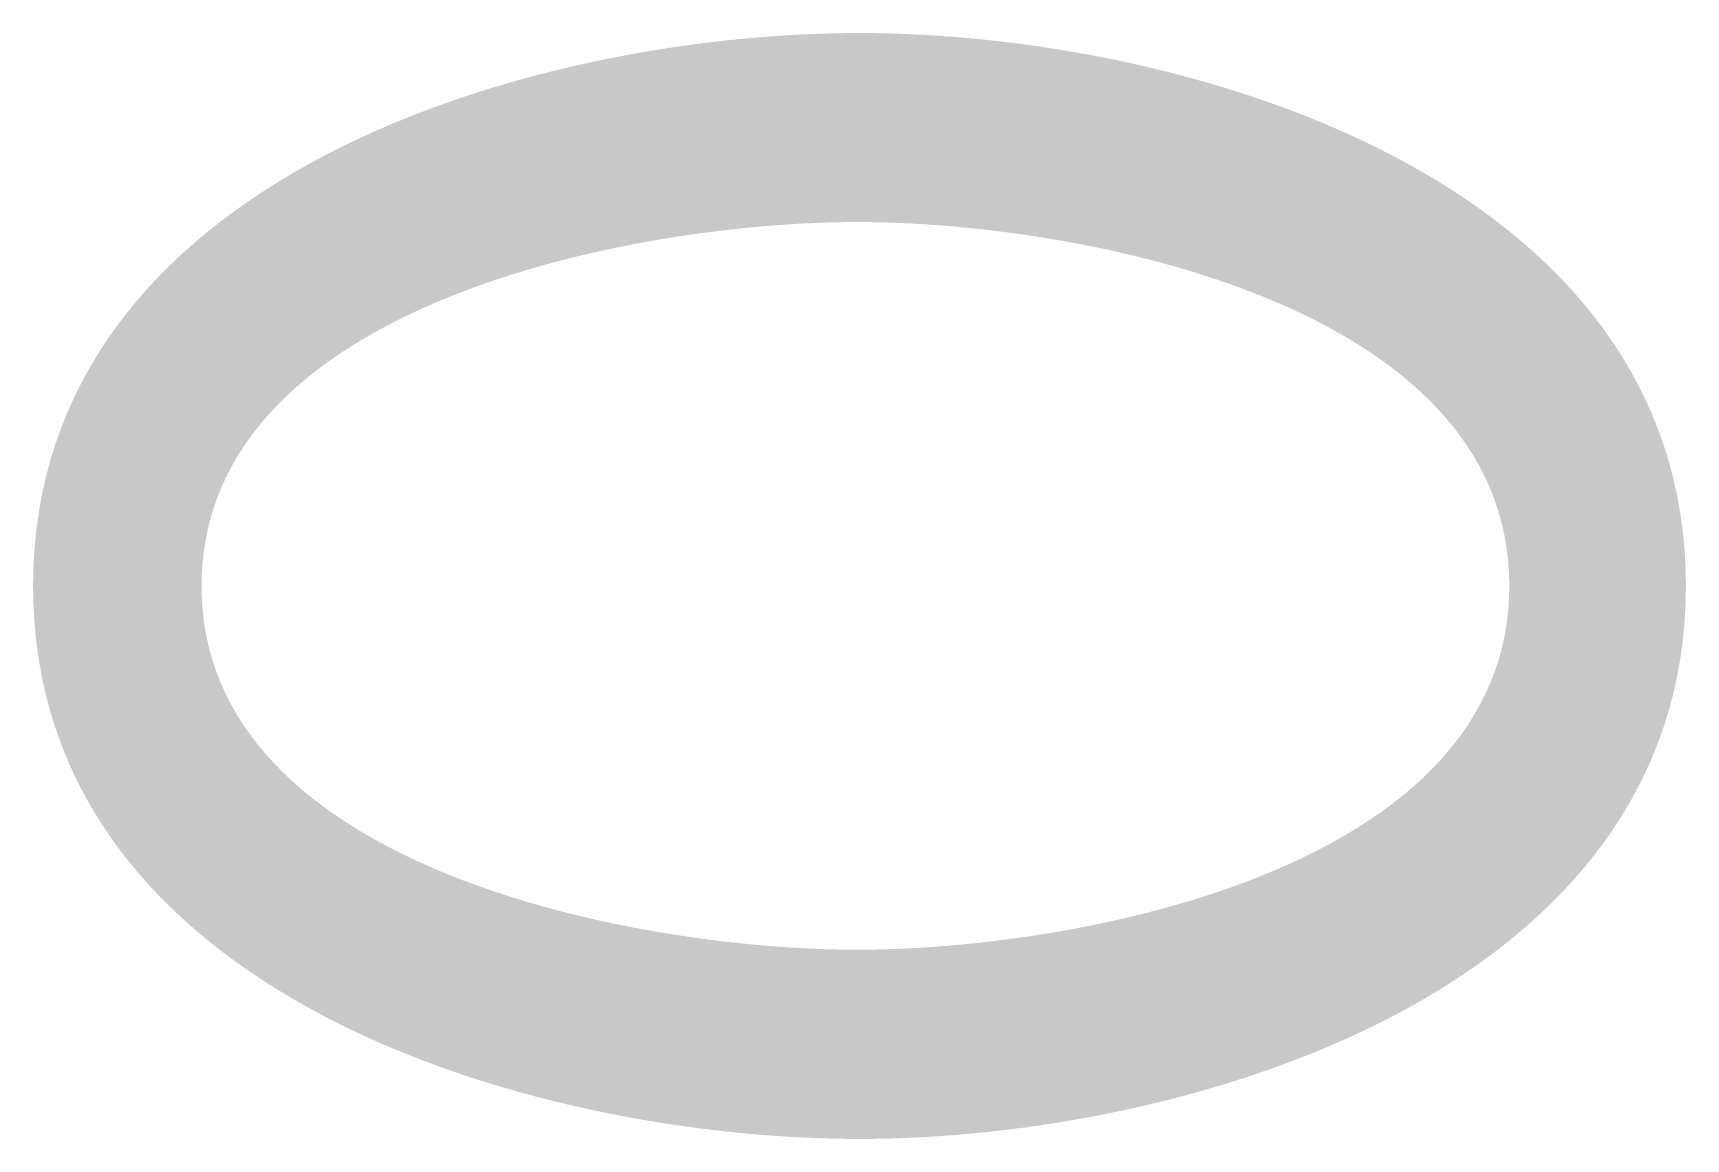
# Model space of a CAD drawing. Header units: inches. Extents: x -17664 to 660, y -8707 to 2166.
# Drawn here: x 60.83 to 63.048, y 89.047 to 90.532 of the extents above; entities that cross this region are included whole.
import ezdxf

# ---------------------------------------------------------------- set-up
doc = ezdxf.new("R2010")
doc.units = ezdxf.units.IN
doc.header["$MEASUREMENT"] = 0
doc.layers.add('Livello 1', color=7, linetype='Continuous')

msp = doc.modelspace()

# ---------------------------------------------------------------- hatches: boundary and pattern name
at = {"layer": 'Livello 1', "true_color": 0xffffff}
h = msp.add_hatch(color=7, dxfattribs=at)
h.dxf.hatch_style = 2
edge = h.paths.add_edge_path()
edge.add_spline(control_points=[(61.9394, 89.0473), (61.502, 89.0473), (60.83, 89.2392), (60.83, 89.7895), (60.83, 90.3399), (61.502, 90.5318), (61.9394, 90.5318), (62.3737, 90.5318), (63.0482, 90.3374), (63.0482, 89.7895), (63.0482, 89.242), (62.3737, 89.0473), (61.9394, 89.0473)], knot_values=[0, 0, 0, 0, 0.352778, 0.352778, 0.352778, 0.705556, 0.705556, 0.705556, 1.058333, 1.058333, 1.058333, 1.411111, 1.411111, 1.411111, 1.411111], degree=3, periodic=0)
edge.add_line((61.9394, 89.0473), (61.9394, 89.0473))
edge = h.paths.add_edge_path()
edge.add_spline(control_points=[(61.9363, 89.3013), (62.2298, 89.3013), (62.8112, 89.4089), (62.8112, 89.7895), (62.8112, 90.1705), (62.2298, 90.2781), (61.9363, 90.2781), (61.6431, 90.2781), (61.0561, 90.1705), (61.0561, 89.7895), (61.0561, 89.4089), (61.6431, 89.3013), (61.9363, 89.3013)], knot_values=[0, 0, 0, 0, 0.352778, 0.352778, 0.352778, 0.705556, 0.705556, 0.705556, 1.058333, 1.058333, 1.058333, 1.411111, 1.411111, 1.411111, 1.411111], degree=3, periodic=0)
edge.add_line((61.9363, 89.3013), (61.9363, 89.3013))

doc.saveas('drawing.dxf')
